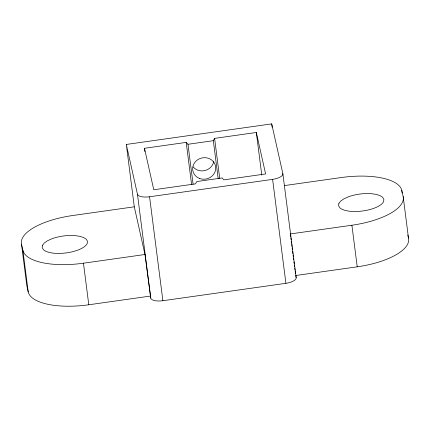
<?xml version="1.0" encoding="UTF-8"?>
<svg xmlns="http://www.w3.org/2000/svg" width="430" height="430" viewBox="0 0 430 430"><rect width="100%" height="100%" fill="white"/><g stroke="black" fill="none" stroke-linecap="round" stroke-linejoin="round"><path stroke-width="0.64" d="M218.193 178.676L213.328 140.696L214.597 138.379L256.323 132.478L265.611 173.946L223.885 179.847L222.117 177.955L196.763 181.541L195.494 183.863L153.768 189.764L144.475 148.296L186.206 142.394L187.975 144.281L193.097 184.26M126.307 144.448L271.706 123.883L282.854 173.645L296.168 277.587A11.304 4.236 -7.3 0 1 285.912 283.316L162.884 300.715A11.304 4.236 -7.3 0 1 150.769 298.151L144.98 254.501L134.294 206.814L126.307 144.448L137.455 194.209L150.769 298.151M187.975 144.281L213.328 140.696M137.455 194.209A11.304 4.236 -7.3 0 0 149.565 196.773L272.599 179.375A11.304 4.236 -7.3 0 0 282.854 173.645M134.294 206.814L72.778 215.511A56.507 21.167 -7.3 0 0 21.5 244.154L26.827 285.73L28.219 291.948A56.507 21.167 -7.3 0 0 88.79 304.773L150.301 296.077M284.327 185.593L341.21 177.547A56.507 21.167 -7.3 0 1 401.781 190.372L403.173 196.596L408.5 238.172A56.507 21.167 -7.3 0 1 357.223 266.815L295.706 275.512L296.168 277.587M21.5 244.154L22.892 250.373A56.507 21.167 -7.3 0 0 83.463 263.198L144.98 254.501M290.379 233.936L351.896 225.239A56.507 21.167 -7.3 0 0 403.173 196.596M407.801 235.059L408.5 238.172M401.781 190.372L402.12 193.016M351.896 225.239L357.223 266.815M290.465 234.597L290.718 236.575M290.884 237.898L291.142 239.875M291.309 241.198L291.562 243.176M291.733 244.498L291.986 246.476M292.153 247.793L292.405 249.776M292.577 251.093L292.916 253.732M293.083 255.054L293.335 257.032M293.507 258.355L293.674 259.672M293.932 261.655L294.185 263.633M294.351 264.955L294.604 266.933M294.776 268.255L295.028 270.233M295.195 271.55L295.453 273.534M271.706 123.883L272.131 127.199M272.599 179.375L285.912 283.316M256.323 132.478L261.784 175.118M214.597 138.379L219.714 178.353M186.206 142.394L191.581 184.368M144.475 148.296L144.905 151.629M149.565 196.773L162.884 300.715M83.463 263.198L88.79 304.773M22.892 250.373L28.219 291.948M213.764 161.341A11.583 10.734 -12.6 0 1 205.185 170.5A11.583 10.734 -12.6 0 1 193.091 166.883M42.473 245.363L42.188 247.648L43.446 249.712A22.887 8.573 -7.3 0 0 66.715 252.84A22.887 8.573 -7.3 0 0 87.199 243.52L87.483 241.241L86.226 239.177L83.511 237.468L79.523 236.242L74.53 235.57A22.887 8.573 -7.3 0 0 51.885 238.774L47.488 240.768L44.279 243.02L42.473 245.363M338.867 203.444L338.582 205.728L339.84 207.792A22.887 8.573 -7.3 0 0 363.113 210.92A22.887 8.573 -7.3 0 0 383.598 201.605L383.882 199.321L382.619 197.257L379.905 195.553L375.917 194.322L370.929 193.65A22.887 8.573 -7.3 0 0 348.279 196.854L343.887 198.853L340.678 201.1L338.867 203.444M199.644 178.482A11.583 10.734 -12.6 0 0 215.656 166.824A11.583 10.734 -12.6 0 0 197.279 160.03A11.583 10.734 -12.6 0 0 199.644 178.482"/></g></svg>
